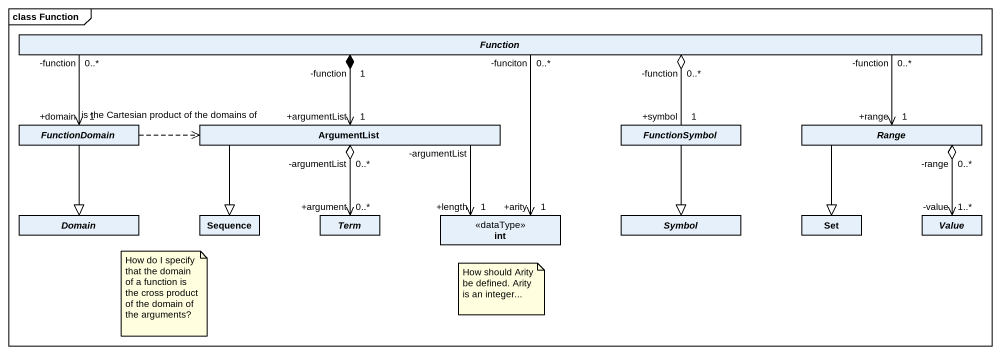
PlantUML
@startuml
mainframe class Function
hide circle
hide empty members
abstract class Function
abstract class FunctionDomain
class ArgumentList
abstract class FunctionSymbol
abstract class Range
abstract class Domain
class Sequence
abstract class Term
class int <<dataType>>
abstract class Symbol
class "Set" as Set_
abstract class Value
Function "-function\n0..*" -left-> "+domain\n1" FunctionDomain
Function "-function\n1" *--> "+argumentList\n1" ArgumentList
Function "-function\n0..*" o-right- "+symbol\n1" FunctionSymbol
Function "-function\n0..*" -right-> "+range\n1" Range
Function "-funciton\n0..*" --> "+arity\n1" int
FunctionDomain .right.> ArgumentList : is the Cartesian product of the domains of
FunctionDomain --|> Domain
ArgumentList --|> Sequence
ArgumentList "-argumentList\n0..*" o--> "+argument\n0..*" Term
ArgumentList "-argumentList" --> "+length\n1" int
FunctionSymbol --|> Symbol
Range --|> Set_
Range "-range\n0..*" o--> "-value\n1..*" Value
note as N1
  How do I specify that the domain of a function is the cross product of the domain of the arguments?
end note
note as N2
  How should Arity be defined. Arity is an integer...
end note
@enduml
